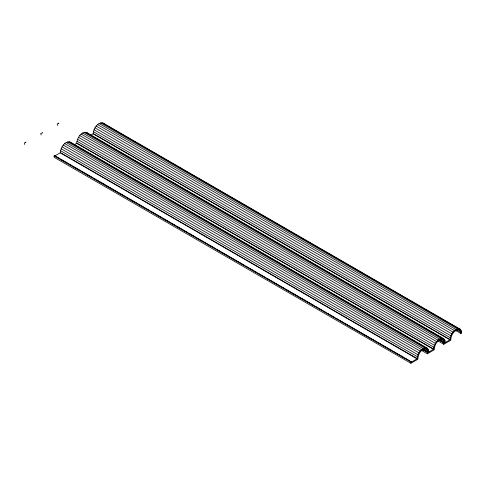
<?xml version="1.0" encoding="UTF-8"?>
<svg xmlns="http://www.w3.org/2000/svg" width="486" height="486" viewBox="0 0 486 486"><rect width="100%" height="100%" fill="white"/><g stroke="black" fill="none" stroke-linecap="round" stroke-linejoin="round"><path stroke-width="0.73" d="M54.663 155.581L54.76 155.976L60.24 152.817C60.616 147.902 64.486 140.648 70.288 142.082L427.103 348.091L428.609 350.23L428.81 351.852L427.953 352.478L427.771 350.977A6.992 4.04 -60 0 0 424.272 348.954L421.714 350.436A6.992 4.04 -60 0 0 418.215 356.493L417.82 359.282L410.901 363.279L54.086 157.276L54.086 155.915L54.663 155.581L411.575 361.985L417.055 358.82C417.431 353.905 421.301 346.652 427.103 348.091M74.249 144.725L76.685 143.321C77.061 138.407 80.931 131.153 86.733 132.587L443.548 338.596L445.055 340.735L445.255 342.357L444.398 342.982L444.216 341.482A6.992 4.04 -60 0 0 440.717 339.459L438.159 340.941A6.992 4.04 -60 0 0 434.66 346.998L434.265 349.786L427.346 353.784L421.429 350.37M90.7 135.23L93.13 133.826C93.506 128.911 97.376 121.658 103.184 123.092L459.999 329.101L461.5 331.239L461.7 332.861L460.843 333.487L454.932 330.073M422.668 349.057L428.026 352.49L433.5 349.325C433.877 344.41 437.746 337.156 443.548 338.596M439.113 339.562L444.471 342.995L449.945 339.829C450.322 334.915 454.191 327.661 459.999 329.101M54.086 155.915L410.901 361.924L411.478 361.584M422.747 349.768L427.346 352.429L427.929 352.089M438.536 339.896L443.791 342.934L444.374 342.594M437.88 340.874L443.791 344.288L450.71 340.291L451.105 337.503A6.992 4.04 -60 0 1 454.604 331.446L457.168 329.964A6.992 4.04 -60 0 1 460.661 331.987L460.843 333.487M101.975 122.721L460.922 329.958M100.578 122.861L457.393 328.864M458.875 329.721L461.5 331.239M99.071 123.499L455.886 329.508M456.445 329.83L461.7 332.861M97.565 124.598L454.38 330.602M96.161 126.081L452.976 332.084M94.958 127.842L451.773 333.846M94.035 129.768L450.85 335.771M93.452 131.718L450.267 337.727M93.257 133.571L450.072 339.58M93.13 133.826L449.945 339.829M85.53 132.216L442.345 338.22M443.159 338.693L444.477 339.453M84.127 132.356L440.942 338.359M441.768 338.839L445.055 340.735M82.626 132.994L439.441 339.003M439.994 339.325L444.599 341.98M440.529 340.716L442.497 341.852M440.456 340.704L442.43 341.846M81.119 134.093L437.935 340.097M79.716 135.576L436.531 341.579M78.513 137.338L435.328 343.341M77.59 139.263L434.405 345.267M77.007 141.213L433.822 347.223M76.806 143.066L433.621 349.076M76.685 143.321L433.5 349.325M69.085 141.712L428.026 348.948M67.682 141.851L424.497 347.855M425.979 348.711L428.609 350.23M66.175 142.489L422.99 348.498M423.549 348.82L428.81 351.852M423.428 349.829L427.37 352.107M64.674 143.589L421.49 349.592M63.271 145.071L420.086 351.074M62.068 146.833L418.883 352.836M61.139 148.759L417.954 354.762M60.562 150.709L417.377 356.718M60.361 152.561L417.176 358.571M60.24 152.817L417.055 358.82M54.76 155.976L56.078 156.735M57.391 157.494L58.703 158.254M60.677 159.39L65.276 162.045M66.588 162.804L67.906 163.563M69.875 164.705L71.193 165.459M72.505 166.218L74.473 167.36M75.792 168.12L77.104 168.873M78.416 169.632L80.39 170.774M81.703 171.534L83.021 172.293M84.333 173.046L86.301 174.188M87.62 174.948L92.219 177.603M93.531 178.362L95.505 179.498M96.817 180.257L101.416 182.912M102.734 183.672L115.875 191.259M117.187 192.019L125.072 196.569M126.39 197.328L127.703 198.088M129.677 199.224L134.276 201.884M135.588 202.644L136.9 203.397M138.218 204.156L140.187 205.299M141.505 206.058L146.104 208.713M147.416 209.472L149.39 210.608M150.703 211.367L152.015 212.127M153.333 212.886L155.301 214.022M156.614 214.782L161.218 217.436M162.531 218.196L170.416 222.746M171.728 223.505L175.671 225.783M177.645 226.919L184.874 231.093M186.187 231.852L187.499 232.612M189.473 233.748L194.072 236.409M195.384 237.162L196.702 237.921M198.671 239.063L199.983 239.823M201.301 240.582L203.27 241.718M204.588 242.478L205.9 243.237M207.212 243.996L209.187 245.132M210.499 245.892L215.098 248.546M216.416 249.306L221.015 251.961M222.327 252.72L224.301 253.856M225.613 254.615L230.212 257.27M231.53 258.03L244.671 265.617M245.983 266.377L247.957 267.513M249.269 268.272L253.868 270.933M255.186 271.686L256.499 272.446M258.467 273.588L263.072 276.242M264.384 277.002L265.696 277.761M267.014 278.521L268.983 279.657M270.295 280.416L274.9 283.071M276.212 283.83L278.18 284.966M279.499 285.725L280.811 286.485M282.123 287.244L284.097 288.38M285.41 289.14L290.008 291.794M291.327 292.554L299.212 297.11M300.524 297.863L313.664 305.451M314.983 306.21L316.295 306.97M318.269 308.112L322.868 310.767M324.18 311.526L325.498 312.285M327.467 313.421L328.779 314.181M330.097 314.94L332.066 316.076M333.384 316.836L334.696 317.595M336.008 318.354L337.983 319.49M339.295 320.25L343.894 322.904M345.212 323.664L349.811 326.319M351.123 327.078L353.097 328.214M354.409 328.973L359.008 331.634M360.32 332.388L373.467 339.975M374.779 340.735L376.753 341.877M378.065 342.636L382.664 345.291M383.976 346.05L385.295 346.81M387.263 347.946L391.862 350.6M393.18 351.36L394.492 352.119M395.804 352.879L397.779 354.015M399.091 354.774L403.69 357.429M405.008 358.188L406.976 359.324M408.295 360.083L409.607 360.843M103.184 123.092L104.107 123.948M86.733 132.587L87.662 133.443M58.855 123.414L58.757 123.019L58.466 123.638L57.19 123.918L57.585 125.503M42.41 132.909L42.312 132.514L42.021 133.134L40.745 133.413L41.14 134.999M25.965 142.404L25.867 142.009L25.57 142.629L24.3 142.908L24.689 144.494M443.791 342.934L443.791 344.288M427.346 352.429L427.346 353.784M410.901 361.924L410.901 363.279"/></g></svg>
